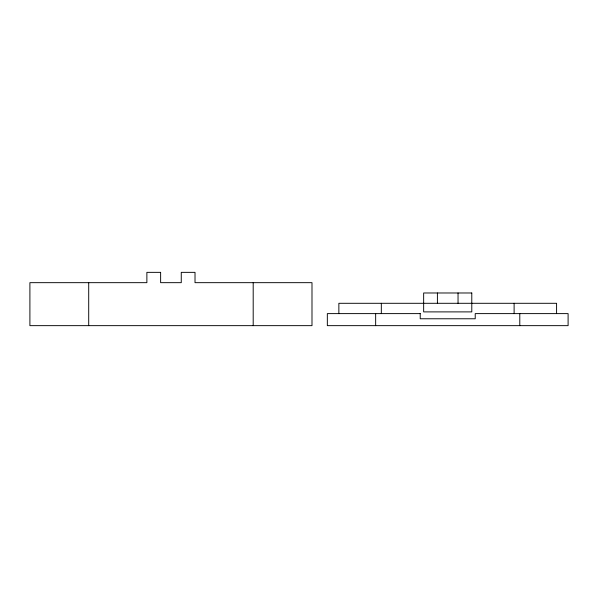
<?xml version="1.0" encoding="UTF-8"?>
<svg xmlns="http://www.w3.org/2000/svg" width="598" height="598" viewBox="0 0 598 598"><rect width="100%" height="100%" fill="white"/><g stroke="black" fill="none" stroke-linecap="round" stroke-linejoin="round"><path stroke-width="0.9" d="M556.581 313.614L556.581 303.298L338.864 303.298L338.864 313.614M519.789 313.614L519.789 325.648M514.116 303.298L514.116 313.614M458.038 292.983L458.038 303.298M437.407 292.983L437.407 303.298M381.322 303.298L381.322 313.614M375.656 313.614L375.656 325.648M253.193 282.667L253.193 325.648M88.706 282.667L88.706 325.648M160.63 272.352L146.876 272.352L146.876 282.667L29.9 282.667L29.9 325.648L311.992 325.648L311.992 282.667L195.015 282.667L195.015 272.352L181.261 272.352L181.261 282.667L160.63 282.667L160.63 272.352M471.785 292.983L423.653 292.983L423.653 311.894L471.792 311.894L471.785 292.983M420.215 313.614L327.338 313.614L327.338 325.648L568.1 325.648L568.1 313.614L475.223 313.614L475.223 318.771L420.215 318.771L420.215 313.614"/></g></svg>
